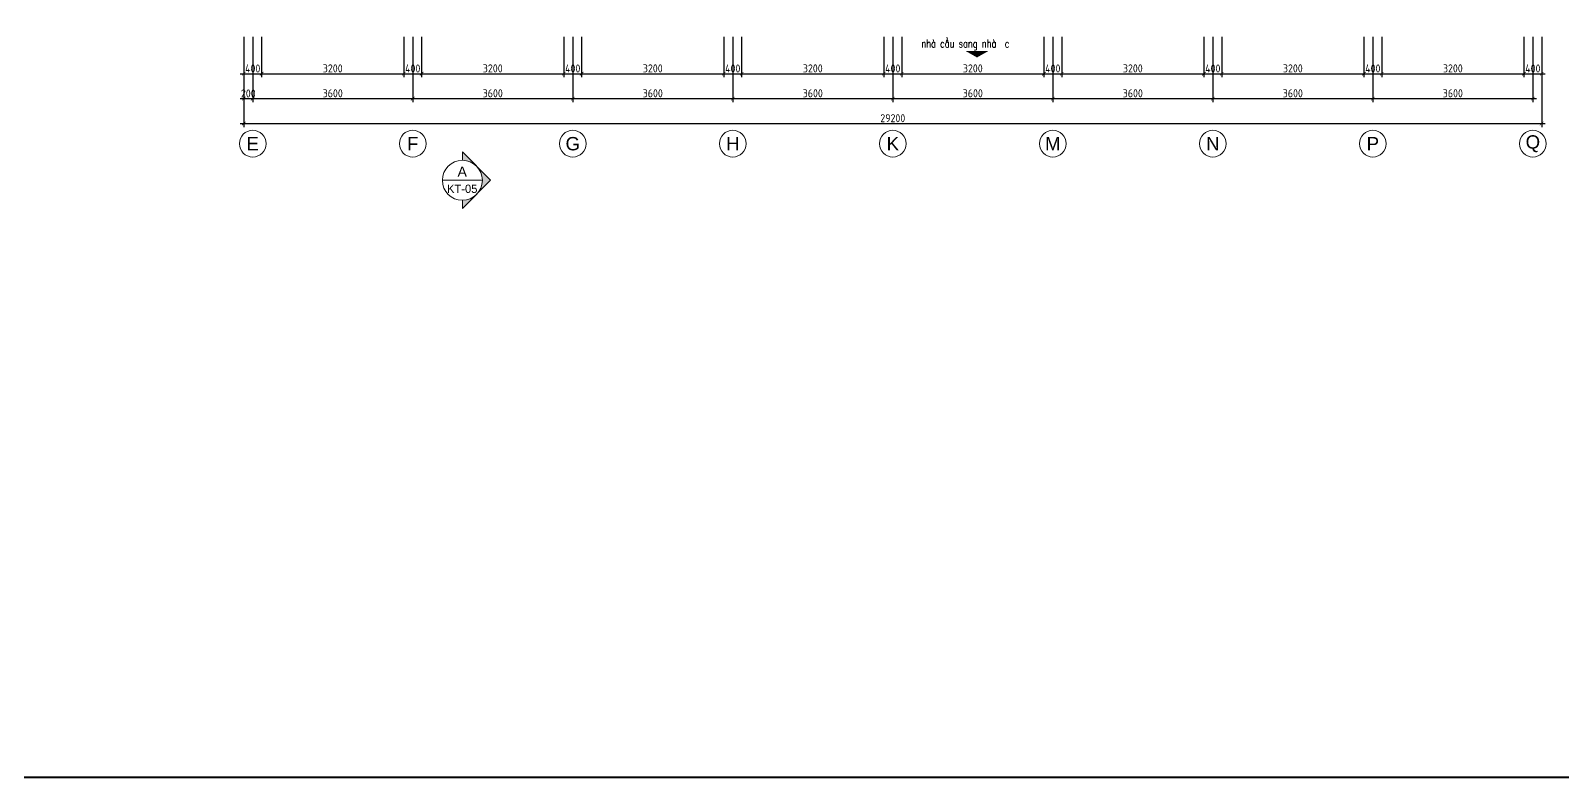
# Model space of a CAD drawing. Header units: inches. Extents: x 7154 to 95401, y -113037 to 84761.
# Drawn here: x 30758 to 65219, y 20927 to 37738 of the extents above; entities that cross this region are included whole.
import ezdxf
from ezdxf.enums import TextEntityAlignment as Align

# ---------------------------------------------------------------- set-up
doc = ezdxf.new("R2010")
doc.units = ezdxf.units.IN
doc.header["$MEASUREMENT"] = 0
doc.layers.get('DEFPOINTS').update_dxf_attribs({"color": 2})
doc.layers.add('Dim', color=144, linetype='Continuous')
doc.layers.add('TEXT', color=2, linetype='Continuous')
doc.layers.add('ZONES', color=7, linetype='Continuous', lineweight=18)
doc.styles.add('ARIALH', font='VnArialH.TTF')
doc.styles.add('AVANTH', font='VnAvantH.TTF')
doc.styles.add('ISOCP', font='isocp.shx')
doc.styles.add('VNSIMLI', font='vnsimli.shx', dxfattribs={"width": 0.75})
doc.dimstyles.new('1-100', dxfattribs={"dimtxt": 180, "dimasz": 80, "dimexe": 80, "dimexo": 0, "dimgap": 30, "dimtad": 1, "dimdec": 0, "dimzin": 0, "dimdsep": 46, "dimtxsty": 'ISOCP', "dimblk1": 'ARCHTICK', "dimblk2": 'ARCHTICK', "dimsah": 1, "dimcen": 0.09, "dimdle": 80, "dimclrd": 8, "dimclre": 8, "dimclrt": 6, "dimadec": 0, "dimazin": 0, "dimtfac": 1, "dimtdec": 0, "dimtix": 1, "dimtmove": 2, "dimatfit": 3, "dimldrblk": 'ARCHTICK', "dimfxl": 80, "dimtolj": 1, "dimtzin": 0, "dimarcsym": 0})

# ---------------------------------------------------------------- blocks, each defined once
blk = doc.blocks.new('AXIS')
at = {"layer": 'ZONES'}
blk.add_circle((0, 0), 300, dxfattribs=at)
at = {"layer": 'ZONES', "style": 'ARIALH'}
blk.add_attdef('TENTRUCDINHVI', text='', height=300, dxfattribs=at).set_placement((0, 0), align=Align.MIDDLE)
blk = doc.blocks.new('_ArchTick')
at = {"color": 0, "linetype": 'ByBlock', "const_width": 0.15}
blk.add_lwpolyline([(-0.5, -0.5), (0.5, 0.5)], dxfattribs=at)
blk = doc.blocks.new('*D138')
at = {"layer": 'DEFPOINTS', "color": 0}
for p in [(35555, 37599), (35955, 37599), (35955, 36770)]:
    blk.add_point(p, dxfattribs=at)
at = {"layer": 'Dim', "color": 8, "lineweight": -2}
for p, q in [((35555, 37599), (35555, 36690)), ((35955, 37599), (35955, 36690)), ((35475, 36770), (36035, 36770))]:
    blk.add_line(p, q, dxfattribs=at)
at = {"layer": 'Dim', "color": 8, "lineweight": -2, "xscale": 80, "yscale": 80, "zscale": 80, "rotation": 180}
blk.add_blockref('_ArchTick', (35555, 36770), dxfattribs=at)
at = {"layer": 'Dim', "color": 8, "lineweight": -2, "xscale": 80, "yscale": 80, "zscale": 80}
blk.add_blockref('_ArchTick', (35955, 36770), dxfattribs=at)
at = {"layer": 'Dim', "color": 6, "insert": (35755, 36888), "char_height": 180, "attachment_point": 5, "style": 'ISOCP'}
blk.add_mtext('\\A1;400', dxfattribs=at)
blk = doc.blocks.new('*D139')
at = {"layer": 'DEFPOINTS', "color": 0}
for p in [(35955, 37599), (39155, 37599), (39155, 36770)]:
    blk.add_point(p, dxfattribs=at)
at = {"layer": 'Dim', "color": 8, "lineweight": -2}
for p, q in [((35955, 37599), (35955, 36690)), ((39155, 37599), (39155, 36690)), ((35875, 36770), (39235, 36770))]:
    blk.add_line(p, q, dxfattribs=at)
at = {"layer": 'Dim', "color": 8, "lineweight": -2, "xscale": 80, "yscale": 80, "zscale": 80, "rotation": 180}
blk.add_blockref('_ArchTick', (35955, 36770), dxfattribs=at)
at = {"layer": 'Dim', "color": 8, "lineweight": -2, "xscale": 80, "yscale": 80, "zscale": 80}
blk.add_blockref('_ArchTick', (39155, 36770), dxfattribs=at)
at = {"layer": 'Dim', "color": 6, "insert": (37555, 36890), "char_height": 180, "attachment_point": 5, "style": 'ISOCP'}
blk.add_mtext('\\A1;3200', dxfattribs=at)
blk = doc.blocks.new('*D140')
at = {"layer": 'DEFPOINTS', "color": 0}
for p in [(39155, 37599), (39555, 37599), (39555, 36770)]:
    blk.add_point(p, dxfattribs=at)
at = {"layer": 'Dim', "color": 8, "lineweight": -2}
for p, q in [((39155, 37599), (39155, 36690)), ((39555, 37599), (39555, 36690)), ((39075, 36770), (39635, 36770))]:
    blk.add_line(p, q, dxfattribs=at)
at = {"layer": 'Dim', "color": 8, "lineweight": -2, "xscale": 80, "yscale": 80, "zscale": 80, "rotation": 180}
blk.add_blockref('_ArchTick', (39155, 36770), dxfattribs=at)
at = {"layer": 'Dim', "color": 8, "lineweight": -2, "xscale": 80, "yscale": 80, "zscale": 80}
blk.add_blockref('_ArchTick', (39555, 36770), dxfattribs=at)
at = {"layer": 'Dim', "color": 6, "insert": (39355, 36888), "char_height": 180, "attachment_point": 5, "style": 'ISOCP'}
blk.add_mtext('\\A1;400', dxfattribs=at)
blk = doc.blocks.new('*D141')
at = {"layer": 'DEFPOINTS', "color": 0}
for p in [(39555, 37599), (42755, 37599), (42755, 36770)]:
    blk.add_point(p, dxfattribs=at)
at = {"layer": 'Dim', "color": 8, "lineweight": -2}
for p, q in [((39555, 37599), (39555, 36690)), ((42755, 37599), (42755, 36690)), ((39475, 36770), (42835, 36770))]:
    blk.add_line(p, q, dxfattribs=at)
at = {"layer": 'Dim', "color": 8, "lineweight": -2, "xscale": 80, "yscale": 80, "zscale": 80, "rotation": 180}
blk.add_blockref('_ArchTick', (39555, 36770), dxfattribs=at)
at = {"layer": 'Dim', "color": 8, "lineweight": -2, "xscale": 80, "yscale": 80, "zscale": 80}
blk.add_blockref('_ArchTick', (42755, 36770), dxfattribs=at)
at = {"layer": 'Dim', "color": 6, "insert": (41155, 36890), "char_height": 180, "attachment_point": 5, "style": 'ISOCP'}
blk.add_mtext('\\A1;3200', dxfattribs=at)
blk = doc.blocks.new('*D142')
at = {"layer": 'DEFPOINTS', "color": 0}
for p in [(42755, 37599), (43155, 37599), (43155, 36770)]:
    blk.add_point(p, dxfattribs=at)
at = {"layer": 'Dim', "color": 8, "lineweight": -2}
for p, q in [((42755, 37599), (42755, 36690)), ((43155, 37599), (43155, 36690)), ((42675, 36770), (43235, 36770))]:
    blk.add_line(p, q, dxfattribs=at)
at = {"layer": 'Dim', "color": 8, "lineweight": -2, "xscale": 80, "yscale": 80, "zscale": 80, "rotation": 180}
blk.add_blockref('_ArchTick', (42755, 36770), dxfattribs=at)
at = {"layer": 'Dim', "color": 8, "lineweight": -2, "xscale": 80, "yscale": 80, "zscale": 80}
blk.add_blockref('_ArchTick', (43155, 36770), dxfattribs=at)
at = {"layer": 'Dim', "color": 6, "insert": (42955, 36888), "char_height": 180, "attachment_point": 5, "style": 'ISOCP'}
blk.add_mtext('\\A1;400', dxfattribs=at)
blk = doc.blocks.new('*D143')
at = {"layer": 'DEFPOINTS', "color": 0}
for p in [(43155, 37599), (46355, 37599), (46355, 36770)]:
    blk.add_point(p, dxfattribs=at)
at = {"layer": 'Dim', "color": 8, "lineweight": -2}
for p, q in [((43155, 37599), (43155, 36690)), ((46355, 37599), (46355, 36690)), ((43075, 36770), (46435, 36770))]:
    blk.add_line(p, q, dxfattribs=at)
at = {"layer": 'Dim', "color": 8, "lineweight": -2, "xscale": 80, "yscale": 80, "zscale": 80, "rotation": 180}
blk.add_blockref('_ArchTick', (43155, 36770), dxfattribs=at)
at = {"layer": 'Dim', "color": 8, "lineweight": -2, "xscale": 80, "yscale": 80, "zscale": 80}
blk.add_blockref('_ArchTick', (46355, 36770), dxfattribs=at)
at = {"layer": 'Dim', "color": 6, "insert": (44755, 36890), "char_height": 180, "attachment_point": 5, "style": 'ISOCP'}
blk.add_mtext('\\A1;3200', dxfattribs=at)
blk = doc.blocks.new('*D144')
at = {"layer": 'DEFPOINTS', "color": 0}
for p in [(46355, 37599), (46755, 37599), (46755, 36770)]:
    blk.add_point(p, dxfattribs=at)
at = {"layer": 'Dim', "color": 8, "lineweight": -2}
for p, q in [((46355, 37599), (46355, 36690)), ((46755, 37599), (46755, 36690)), ((46275, 36770), (46835, 36770))]:
    blk.add_line(p, q, dxfattribs=at)
at = {"layer": 'Dim', "color": 8, "lineweight": -2, "xscale": 80, "yscale": 80, "zscale": 80, "rotation": 180}
blk.add_blockref('_ArchTick', (46355, 36770), dxfattribs=at)
at = {"layer": 'Dim', "color": 8, "lineweight": -2, "xscale": 80, "yscale": 80, "zscale": 80}
blk.add_blockref('_ArchTick', (46755, 36770), dxfattribs=at)
at = {"layer": 'Dim', "color": 6, "insert": (46555, 36888), "char_height": 180, "attachment_point": 5, "style": 'ISOCP'}
blk.add_mtext('\\A1;400', dxfattribs=at)
blk = doc.blocks.new('*D145')
at = {"layer": 'DEFPOINTS', "color": 0}
for p in [(46755, 37599), (49955, 37599), (49955, 36770)]:
    blk.add_point(p, dxfattribs=at)
at = {"layer": 'Dim', "color": 8, "lineweight": -2}
for p, q in [((46755, 37599), (46755, 36690)), ((49955, 37599), (49955, 36690)), ((46675, 36770), (50035, 36770))]:
    blk.add_line(p, q, dxfattribs=at)
at = {"layer": 'Dim', "color": 8, "lineweight": -2, "xscale": 80, "yscale": 80, "zscale": 80, "rotation": 180}
blk.add_blockref('_ArchTick', (46755, 36770), dxfattribs=at)
at = {"layer": 'Dim', "color": 8, "lineweight": -2, "xscale": 80, "yscale": 80, "zscale": 80}
blk.add_blockref('_ArchTick', (49955, 36770), dxfattribs=at)
at = {"layer": 'Dim', "color": 6, "insert": (48355, 36890), "char_height": 180, "attachment_point": 5, "style": 'ISOCP'}
blk.add_mtext('\\A1;3200', dxfattribs=at)
blk = doc.blocks.new('*D146')
at = {"layer": 'DEFPOINTS', "color": 0}
for p in [(49955, 37599), (50355, 37599), (50355, 36770)]:
    blk.add_point(p, dxfattribs=at)
at = {"layer": 'Dim', "color": 8, "lineweight": -2}
for p, q in [((49955, 37599), (49955, 36690)), ((50355, 37599), (50355, 36690)), ((49875, 36770), (50435, 36770))]:
    blk.add_line(p, q, dxfattribs=at)
at = {"layer": 'Dim', "color": 8, "lineweight": -2, "xscale": 80, "yscale": 80, "zscale": 80, "rotation": 180}
blk.add_blockref('_ArchTick', (49955, 36770), dxfattribs=at)
at = {"layer": 'Dim', "color": 8, "lineweight": -2, "xscale": 80, "yscale": 80, "zscale": 80}
blk.add_blockref('_ArchTick', (50355, 36770), dxfattribs=at)
at = {"layer": 'Dim', "color": 6, "insert": (50155, 36888), "char_height": 180, "attachment_point": 5, "style": 'ISOCP'}
blk.add_mtext('\\A1;400', dxfattribs=at)
blk = doc.blocks.new('*D147')
at = {"layer": 'DEFPOINTS', "color": 0}
for p in [(50355, 37599), (53555, 37599), (53555, 36770)]:
    blk.add_point(p, dxfattribs=at)
at = {"layer": 'Dim', "color": 8, "lineweight": -2}
for p, q in [((50355, 37599), (50355, 36690)), ((53555, 37599), (53555, 36690)), ((50275, 36770), (53635, 36770))]:
    blk.add_line(p, q, dxfattribs=at)
at = {"layer": 'Dim', "color": 8, "lineweight": -2, "xscale": 80, "yscale": 80, "zscale": 80, "rotation": 180}
blk.add_blockref('_ArchTick', (50355, 36770), dxfattribs=at)
at = {"layer": 'Dim', "color": 8, "lineweight": -2, "xscale": 80, "yscale": 80, "zscale": 80}
blk.add_blockref('_ArchTick', (53555, 36770), dxfattribs=at)
at = {"layer": 'Dim', "color": 6, "insert": (51955, 36890), "char_height": 180, "attachment_point": 5, "style": 'ISOCP'}
blk.add_mtext('\\A1;3200', dxfattribs=at)
blk = doc.blocks.new('*D148')
at = {"layer": 'DEFPOINTS', "color": 0}
for p in [(53555, 37599), (53955, 37599), (53955, 36770)]:
    blk.add_point(p, dxfattribs=at)
at = {"layer": 'Dim', "color": 8, "lineweight": -2}
for p, q in [((53555, 37599), (53555, 36690)), ((53955, 37599), (53955, 36690)), ((53475, 36770), (54035, 36770))]:
    blk.add_line(p, q, dxfattribs=at)
at = {"layer": 'Dim', "color": 8, "lineweight": -2, "xscale": 80, "yscale": 80, "zscale": 80, "rotation": 180}
blk.add_blockref('_ArchTick', (53555, 36770), dxfattribs=at)
at = {"layer": 'Dim', "color": 8, "lineweight": -2, "xscale": 80, "yscale": 80, "zscale": 80}
blk.add_blockref('_ArchTick', (53955, 36770), dxfattribs=at)
at = {"layer": 'Dim', "color": 6, "insert": (53755, 36888), "char_height": 180, "attachment_point": 5, "style": 'ISOCP'}
blk.add_mtext('\\A1;400', dxfattribs=at)
blk = doc.blocks.new('*D149')
at = {"layer": 'DEFPOINTS', "color": 0}
for p in [(53955, 37599), (57155, 37599), (57155, 36770)]:
    blk.add_point(p, dxfattribs=at)
at = {"layer": 'Dim', "color": 8, "lineweight": -2}
for p, q in [((53955, 37599), (53955, 36690)), ((57155, 37599), (57155, 36690)), ((53875, 36770), (57235, 36770))]:
    blk.add_line(p, q, dxfattribs=at)
at = {"layer": 'Dim', "color": 8, "lineweight": -2, "xscale": 80, "yscale": 80, "zscale": 80, "rotation": 180}
blk.add_blockref('_ArchTick', (53955, 36770), dxfattribs=at)
at = {"layer": 'Dim', "color": 8, "lineweight": -2, "xscale": 80, "yscale": 80, "zscale": 80}
blk.add_blockref('_ArchTick', (57155, 36770), dxfattribs=at)
at = {"layer": 'Dim', "color": 6, "insert": (55555, 36890), "char_height": 180, "attachment_point": 5, "style": 'ISOCP'}
blk.add_mtext('\\A1;3200', dxfattribs=at)
blk = doc.blocks.new('*D150')
at = {"layer": 'DEFPOINTS', "color": 0}
for p in [(57155, 37599), (57555, 37599), (57555, 36770)]:
    blk.add_point(p, dxfattribs=at)
at = {"layer": 'Dim', "color": 8, "lineweight": -2}
for p, q in [((57155, 37599), (57155, 36690)), ((57555, 37599), (57555, 36690)), ((57075, 36770), (57635, 36770))]:
    blk.add_line(p, q, dxfattribs=at)
at = {"layer": 'Dim', "color": 8, "lineweight": -2, "xscale": 80, "yscale": 80, "zscale": 80, "rotation": 180}
blk.add_blockref('_ArchTick', (57155, 36770), dxfattribs=at)
at = {"layer": 'Dim', "color": 8, "lineweight": -2, "xscale": 80, "yscale": 80, "zscale": 80}
blk.add_blockref('_ArchTick', (57555, 36770), dxfattribs=at)
at = {"layer": 'Dim', "color": 6, "insert": (57355, 36888), "char_height": 180, "attachment_point": 5, "style": 'ISOCP'}
blk.add_mtext('\\A1;400', dxfattribs=at)
blk = doc.blocks.new('*D151')
at = {"layer": 'DEFPOINTS', "color": 0}
for p in [(57555, 37599), (60755, 37599), (60755, 36770)]:
    blk.add_point(p, dxfattribs=at)
at = {"layer": 'Dim', "color": 8, "lineweight": -2}
for p, q in [((57555, 37599), (57555, 36690)), ((60755, 37599), (60755, 36690)), ((57475, 36770), (60835, 36770))]:
    blk.add_line(p, q, dxfattribs=at)
at = {"layer": 'Dim', "color": 8, "lineweight": -2, "xscale": 80, "yscale": 80, "zscale": 80, "rotation": 180}
blk.add_blockref('_ArchTick', (57555, 36770), dxfattribs=at)
at = {"layer": 'Dim', "color": 8, "lineweight": -2, "xscale": 80, "yscale": 80, "zscale": 80}
blk.add_blockref('_ArchTick', (60755, 36770), dxfattribs=at)
at = {"layer": 'Dim', "color": 6, "insert": (59155, 36890), "char_height": 180, "attachment_point": 5, "style": 'ISOCP'}
blk.add_mtext('\\A1;3200', dxfattribs=at)
blk = doc.blocks.new('*D152')
at = {"layer": 'DEFPOINTS', "color": 0}
for p in [(60755, 37599), (61155, 37599), (61155, 36770)]:
    blk.add_point(p, dxfattribs=at)
at = {"layer": 'Dim', "color": 8, "lineweight": -2}
for p, q in [((60755, 37599), (60755, 36690)), ((61155, 37599), (61155, 36690)), ((60675, 36770), (61235, 36770))]:
    blk.add_line(p, q, dxfattribs=at)
at = {"layer": 'Dim', "color": 8, "lineweight": -2, "xscale": 80, "yscale": 80, "zscale": 80, "rotation": 180}
blk.add_blockref('_ArchTick', (60755, 36770), dxfattribs=at)
at = {"layer": 'Dim', "color": 8, "lineweight": -2, "xscale": 80, "yscale": 80, "zscale": 80}
blk.add_blockref('_ArchTick', (61155, 36770), dxfattribs=at)
at = {"layer": 'Dim', "color": 6, "insert": (60955, 36888), "char_height": 180, "attachment_point": 5, "style": 'ISOCP'}
blk.add_mtext('\\A1;400', dxfattribs=at)
blk = doc.blocks.new('*D153')
at = {"layer": 'DEFPOINTS', "color": 0}
for p in [(61155, 37599), (64355, 37599), (64355, 36770)]:
    blk.add_point(p, dxfattribs=at)
at = {"layer": 'Dim', "color": 8, "lineweight": -2}
for p, q in [((61155, 37599), (61155, 36690)), ((64355, 37599), (64355, 36690)), ((61075, 36770), (64435, 36770))]:
    blk.add_line(p, q, dxfattribs=at)
at = {"layer": 'Dim', "color": 8, "lineweight": -2, "xscale": 80, "yscale": 80, "zscale": 80, "rotation": 180}
blk.add_blockref('_ArchTick', (61155, 36770), dxfattribs=at)
at = {"layer": 'Dim', "color": 8, "lineweight": -2, "xscale": 80, "yscale": 80, "zscale": 80}
blk.add_blockref('_ArchTick', (64355, 36770), dxfattribs=at)
at = {"layer": 'Dim', "color": 6, "insert": (62755, 36890), "char_height": 180, "attachment_point": 5, "style": 'ISOCP'}
blk.add_mtext('\\A1;3200', dxfattribs=at)
blk = doc.blocks.new('*D154')
at = {"layer": 'DEFPOINTS', "color": 0}
for p in [(64355, 37599), (64755, 37599), (64755, 36770)]:
    blk.add_point(p, dxfattribs=at)
at = {"layer": 'Dim', "color": 8, "lineweight": -2}
for p, q in [((64355, 37599), (64355, 36690)), ((64755, 37599), (64755, 36690)), ((64275, 36770), (64835, 36770))]:
    blk.add_line(p, q, dxfattribs=at)
at = {"layer": 'Dim', "color": 8, "lineweight": -2, "xscale": 80, "yscale": 80, "zscale": 80, "rotation": 180}
blk.add_blockref('_ArchTick', (64355, 36770), dxfattribs=at)
at = {"layer": 'Dim', "color": 8, "lineweight": -2, "xscale": 80, "yscale": 80, "zscale": 80}
blk.add_blockref('_ArchTick', (64755, 36770), dxfattribs=at)
at = {"layer": 'Dim', "color": 6, "insert": (64555, 36888), "char_height": 180, "attachment_point": 5, "style": 'ISOCP'}
blk.add_mtext('\\A1;400', dxfattribs=at)
blk = doc.blocks.new('*D155')
at = {"layer": 'DEFPOINTS', "color": 0}
for p in [(35555, 37599), (35755, 37599), (35755, 36210)]:
    blk.add_point(p, dxfattribs=at)
at = {"layer": 'Dim', "color": 8, "lineweight": -2}
for p, q in [((35555, 37599), (35555, 36130)), ((35755, 37599), (35755, 36130)), ((35475, 36210), (35835, 36210))]:
    blk.add_line(p, q, dxfattribs=at)
at = {"layer": 'Dim', "color": 8, "lineweight": -2, "xscale": 80, "yscale": 80, "zscale": 80, "rotation": 180}
blk.add_blockref('_ArchTick', (35555, 36210), dxfattribs=at)
at = {"layer": 'Dim', "color": 8, "lineweight": -2, "xscale": 80, "yscale": 80, "zscale": 80}
blk.add_blockref('_ArchTick', (35755, 36210), dxfattribs=at)
at = {"layer": 'Dim', "color": 6, "insert": (35655, 36326), "char_height": 180, "attachment_point": 5, "style": 'ISOCP'}
blk.add_mtext('\\A1;200', dxfattribs=at)
blk = doc.blocks.new('*D156')
at = {"layer": 'DEFPOINTS', "color": 0}
for p in [(35755, 37599), (39355, 37599), (39355, 36210)]:
    blk.add_point(p, dxfattribs=at)
at = {"layer": 'Dim', "color": 8, "lineweight": -2}
for p, q in [((35755, 37599), (35755, 36130)), ((39355, 37599), (39355, 36130)), ((35675, 36210), (39435, 36210))]:
    blk.add_line(p, q, dxfattribs=at)
at = {"layer": 'Dim', "color": 8, "lineweight": -2, "xscale": 80, "yscale": 80, "zscale": 80, "rotation": 180}
blk.add_blockref('_ArchTick', (35755, 36210), dxfattribs=at)
at = {"layer": 'Dim', "color": 8, "lineweight": -2, "xscale": 80, "yscale": 80, "zscale": 80}
blk.add_blockref('_ArchTick', (39355, 36210), dxfattribs=at)
at = {"layer": 'Dim', "color": 6, "insert": (37555, 36330), "char_height": 180, "attachment_point": 5, "style": 'ISOCP'}
blk.add_mtext('\\A1;3600', dxfattribs=at)
blk = doc.blocks.new('*D157')
at = {"layer": 'DEFPOINTS', "color": 0}
for p in [(39355, 37599), (42955, 37599), (42955, 36210)]:
    blk.add_point(p, dxfattribs=at)
at = {"layer": 'Dim', "color": 8, "lineweight": -2}
for p, q in [((39355, 37599), (39355, 36130)), ((42955, 37599), (42955, 36130)), ((39275, 36210), (43035, 36210))]:
    blk.add_line(p, q, dxfattribs=at)
at = {"layer": 'Dim', "color": 8, "lineweight": -2, "xscale": 80, "yscale": 80, "zscale": 80, "rotation": 180}
blk.add_blockref('_ArchTick', (39355, 36210), dxfattribs=at)
at = {"layer": 'Dim', "color": 8, "lineweight": -2, "xscale": 80, "yscale": 80, "zscale": 80}
blk.add_blockref('_ArchTick', (42955, 36210), dxfattribs=at)
at = {"layer": 'Dim', "color": 6, "insert": (41155, 36330), "char_height": 180, "attachment_point": 5, "style": 'ISOCP'}
blk.add_mtext('\\A1;3600', dxfattribs=at)
blk = doc.blocks.new('*D158')
at = {"layer": 'DEFPOINTS', "color": 0}
for p in [(42955, 37599), (46555, 37599), (46555, 36210)]:
    blk.add_point(p, dxfattribs=at)
at = {"layer": 'Dim', "color": 8, "lineweight": -2}
for p, q in [((42955, 37599), (42955, 36130)), ((46555, 37599), (46555, 36130)), ((42875, 36210), (46635, 36210))]:
    blk.add_line(p, q, dxfattribs=at)
at = {"layer": 'Dim', "color": 8, "lineweight": -2, "xscale": 80, "yscale": 80, "zscale": 80, "rotation": 180}
blk.add_blockref('_ArchTick', (42955, 36210), dxfattribs=at)
at = {"layer": 'Dim', "color": 8, "lineweight": -2, "xscale": 80, "yscale": 80, "zscale": 80}
blk.add_blockref('_ArchTick', (46555, 36210), dxfattribs=at)
at = {"layer": 'Dim', "color": 6, "insert": (44755, 36330), "char_height": 180, "attachment_point": 5, "style": 'ISOCP'}
blk.add_mtext('\\A1;3600', dxfattribs=at)
blk = doc.blocks.new('*D159')
at = {"layer": 'DEFPOINTS', "color": 0}
for p in [(46555, 37599), (50155, 37599), (50155, 36210)]:
    blk.add_point(p, dxfattribs=at)
at = {"layer": 'Dim', "color": 8, "lineweight": -2}
for p, q in [((46555, 37599), (46555, 36130)), ((50155, 37599), (50155, 36130)), ((46475, 36210), (50235, 36210))]:
    blk.add_line(p, q, dxfattribs=at)
at = {"layer": 'Dim', "color": 8, "lineweight": -2, "xscale": 80, "yscale": 80, "zscale": 80, "rotation": 180}
blk.add_blockref('_ArchTick', (46555, 36210), dxfattribs=at)
at = {"layer": 'Dim', "color": 8, "lineweight": -2, "xscale": 80, "yscale": 80, "zscale": 80}
blk.add_blockref('_ArchTick', (50155, 36210), dxfattribs=at)
at = {"layer": 'Dim', "color": 6, "insert": (48355, 36330), "char_height": 180, "attachment_point": 5, "style": 'ISOCP'}
blk.add_mtext('\\A1;3600', dxfattribs=at)
blk = doc.blocks.new('*D160')
at = {"layer": 'DEFPOINTS', "color": 0}
for p in [(50155, 37599), (53755, 37599), (53755, 36210)]:
    blk.add_point(p, dxfattribs=at)
at = {"layer": 'Dim', "color": 8, "lineweight": -2}
for p, q in [((50155, 37599), (50155, 36130)), ((53755, 37599), (53755, 36130)), ((50075, 36210), (53835, 36210))]:
    blk.add_line(p, q, dxfattribs=at)
at = {"layer": 'Dim', "color": 8, "lineweight": -2, "xscale": 80, "yscale": 80, "zscale": 80, "rotation": 180}
blk.add_blockref('_ArchTick', (50155, 36210), dxfattribs=at)
at = {"layer": 'Dim', "color": 8, "lineweight": -2, "xscale": 80, "yscale": 80, "zscale": 80}
blk.add_blockref('_ArchTick', (53755, 36210), dxfattribs=at)
at = {"layer": 'Dim', "color": 6, "insert": (51955, 36330), "char_height": 180, "attachment_point": 5, "style": 'ISOCP'}
blk.add_mtext('\\A1;3600', dxfattribs=at)
blk = doc.blocks.new('*D161')
at = {"layer": 'DEFPOINTS', "color": 0}
for p in [(53755, 37599), (57355, 37599), (57355, 36210)]:
    blk.add_point(p, dxfattribs=at)
at = {"layer": 'Dim', "color": 8, "lineweight": -2}
for p, q in [((53755, 37599), (53755, 36130)), ((57355, 37599), (57355, 36130)), ((53675, 36210), (57435, 36210))]:
    blk.add_line(p, q, dxfattribs=at)
at = {"layer": 'Dim', "color": 8, "lineweight": -2, "xscale": 80, "yscale": 80, "zscale": 80, "rotation": 180}
blk.add_blockref('_ArchTick', (53755, 36210), dxfattribs=at)
at = {"layer": 'Dim', "color": 8, "lineweight": -2, "xscale": 80, "yscale": 80, "zscale": 80}
blk.add_blockref('_ArchTick', (57355, 36210), dxfattribs=at)
at = {"layer": 'Dim', "color": 6, "insert": (55555, 36330), "char_height": 180, "attachment_point": 5, "style": 'ISOCP'}
blk.add_mtext('\\A1;3600', dxfattribs=at)
blk = doc.blocks.new('*D162')
at = {"layer": 'DEFPOINTS', "color": 0}
for p in [(57355, 37599), (60955, 37599), (60955, 36210)]:
    blk.add_point(p, dxfattribs=at)
at = {"layer": 'Dim', "color": 8, "lineweight": -2}
for p, q in [((57355, 37599), (57355, 36130)), ((60955, 37599), (60955, 36130)), ((57275, 36210), (61035, 36210))]:
    blk.add_line(p, q, dxfattribs=at)
at = {"layer": 'Dim', "color": 8, "lineweight": -2, "xscale": 80, "yscale": 80, "zscale": 80, "rotation": 180}
blk.add_blockref('_ArchTick', (57355, 36210), dxfattribs=at)
at = {"layer": 'Dim', "color": 8, "lineweight": -2, "xscale": 80, "yscale": 80, "zscale": 80}
blk.add_blockref('_ArchTick', (60955, 36210), dxfattribs=at)
at = {"layer": 'Dim', "color": 6, "insert": (59155, 36330), "char_height": 180, "attachment_point": 5, "style": 'ISOCP'}
blk.add_mtext('\\A1;3600', dxfattribs=at)
blk = doc.blocks.new('*D163')
at = {"layer": 'DEFPOINTS', "color": 0}
for p in [(60955, 37599), (64555, 37599), (64555, 36210)]:
    blk.add_point(p, dxfattribs=at)
at = {"layer": 'Dim', "color": 8, "lineweight": -2}
for p, q in [((60955, 37599), (60955, 36130)), ((64555, 37599), (64555, 36130)), ((60875, 36210), (64635, 36210))]:
    blk.add_line(p, q, dxfattribs=at)
at = {"layer": 'Dim', "color": 8, "lineweight": -2, "xscale": 80, "yscale": 80, "zscale": 80, "rotation": 180}
blk.add_blockref('_ArchTick', (60955, 36210), dxfattribs=at)
at = {"layer": 'Dim', "color": 8, "lineweight": -2, "xscale": 80, "yscale": 80, "zscale": 80}
blk.add_blockref('_ArchTick', (64555, 36210), dxfattribs=at)
at = {"layer": 'Dim', "color": 6, "insert": (62755, 36330), "char_height": 180, "attachment_point": 5, "style": 'ISOCP'}
blk.add_mtext('\\A1;3600', dxfattribs=at)
blk = doc.blocks.new('*D194')
at = {"layer": 'DEFPOINTS', "color": 0}
for p in [(35555, 37599), (64755, 37599), (64755, 35650)]:
    blk.add_point(p, dxfattribs=at)
at = {"layer": 'Dim', "color": 8, "lineweight": -2}
for p, q in [((35555, 37599), (35555, 35570)), ((64755, 37599), (64755, 35570)), ((35475, 35650), (64835, 35650))]:
    blk.add_line(p, q, dxfattribs=at)
at = {"layer": 'Dim', "color": 8, "lineweight": -2, "xscale": 80, "yscale": 80, "zscale": 80, "rotation": 180}
blk.add_blockref('_ArchTick', (35555, 35650), dxfattribs=at)
at = {"layer": 'Dim', "color": 8, "lineweight": -2, "xscale": 80, "yscale": 80, "zscale": 80}
blk.add_blockref('_ArchTick', (64755, 35650), dxfattribs=at)
at = {"layer": 'Dim', "color": 6, "insert": (50155, 35770), "char_height": 180, "attachment_point": 5, "style": 'ISOCP'}
blk.add_mtext('\\A1;29200', dxfattribs=at)
blk = doc.blocks.new('SEC3')
h = blk.add_hatch(color=256)
h.paths.add_polyline_path([(0, 600), (0, 849), (-424, 424, -0.198912)])
h.paths.add_polyline_path([(-424, 424), (-849, 0), (-424, -424, -0.198912), (-600, 0, -0.198912)])
h.paths.add_polyline_path([(-424, -424), (0, -849), (0, -600, -0.198912)])
blk.add_lwpolyline([(0, -600), (0, -849), (-849, 0), (0, 849), (0, 600)])
at = {"layer": 'ZONES'}
blk.add_line((600, 0), (-600, 0), dxfattribs=at)
blk.add_circle((0, 0), 600, dxfattribs=at)
for tag, height, style, p in [('TENMATCAT', 300, 'ARIALH', (4, 262)), ('KT', 250, 'AVANTH', (4, -254))]:
    blk.add_attdef(tag, text='', height=height, dxfattribs=dict(at, style=style)).set_placement(p, align=Align.MIDDLE)

msp = doc.modelspace()

# ---------------------------------------------------------------- linework, layer by layer
at = {"const_width": 46.7}
msp.add_lwpolyline([(21420.5, 20950.7), (84072.5, 20950.7), (84072.5, 66055.4), (21420.5, 66055.4)], close=True, dxfattribs=at)
at = {"layer": 'TEXT'}
msp.add_lwpolyline([(52049.7, 37135.4, 0, 500, 0), (52049.7, 37277.1, 500, 500, 0)], format="xyseb", dxfattribs=at)

# ---------------------------------------------------------------- block references
at = {"layer": 'ZONES'}
for p, values in [((35755.2, 35197.1), {'TENTRUCDINHVI': 'e'}), ((39355.2, 35197.1), {'TENTRUCDINHVI': 'f'}), ((42955.2, 35197.1), {'TENTRUCDINHVI': 'g'}), ((46555.2, 35197.1), {'TENTRUCDINHVI': 'h'}), ((50155.2, 35197.1), {'TENTRUCDINHVI': 'k'}), ((53755.2, 35197.1), {'TENTRUCDINHVI': 'm'}), ((57355.2, 35197.1), {'TENTRUCDINHVI': 'n'}), ((60955.2, 35197.1), {'TENTRUCDINHVI': 'p'}), ((64555.2, 35197.1), {'TENTRUCDINHVI': 'q'})]:
    msp.add_blockref('AXIS', p, dxfattribs=at).add_auto_attribs(values)
ref = msp.add_blockref('SEC3', (40471, 34373.4), dxfattribs=dict(at, xscale=-0.75, yscale=0.75, zscale=0.75))
ref.add_attrib('TENMATCAT', 'a', dxfattribs={"height": 225, "style": 'ARIALH'}).set_placement((40468.2, 34569.6), align=Align.MIDDLE)
ref.add_attrib('KT', 'kt-05', dxfattribs={"height": 187.5, "style": 'AVANTH'}).set_placement((40468.2, 34183), align=Align.MIDDLE)

# ---------------------------------------------------------------- texts
at = {"layer": 'TEXT', "color": 7, "style": 'VNSIMLI', "width": 0.75}
msp.add_text('nhµ cÇu sang nhµ  c ', height=180, dxfattribs=at).set_placement((50797.8, 37358))

# ---------------------------------------------------------------- dimensions: what is measured, and where the dimension line sits
at = {"layer": 'Dim'}
for base, p1, p2, picture, middle in [((35755.2, 36210.2), (35555.2, 37599.5), (35755.2, 37599.5), '*D155', (35655.2, 36326.1)), ((35955.2, 36770.1), (35555.2, 37599.5), (35955.2, 37599.5), '*D138', (35755.2, 36887.8)), ((39555.2, 36770.1), (39155.2, 37599.5), (39555.2, 37599.5), '*D140', (39355.2, 36887.8)), ((43155.2, 36770.1), (42755.2, 37599.5), (43155.2, 37599.5), '*D142', (42955.2, 36887.8)), ((46755.2, 36770.1), (46355.2, 37599.5), (46755.2, 37599.5), '*D144', (46555.2, 36887.8)), ((50355.2, 36770.1), (49955.2, 37599.5), (50355.2, 37599.5), '*D146', (50155.2, 36887.8)), ((53955.2, 36770.1), (53555.2, 37599.5), (53955.2, 37599.5), '*D148', (53755.2, 36887.8)), ((57555.2, 36770.1), (57155.2, 37599.5), (57555.2, 37599.5), '*D150', (57355.2, 36887.8)), ((61155.2, 36770.1), (60755.2, 37599.5), (61155.2, 37599.5), '*D152', (60955.2, 36887.8)), ((64755.2, 36770.1), (64355.2, 37599.5), (64755.2, 37599.5), '*D154', (64555.2, 36887.8))]:
    dim = msp.add_linear_dim(base=base, p1=p1, p2=p2, dimstyle='1-100', dxfattribs=at)
    dim.commit()
    dim.dimension.update_dxf_attribs({"geometry": picture, "text_midpoint": middle, "dimtype": 160})
for base, p1, p2, picture, middle in [((64755.2, 35650.3), (35555.2, 37599.5), (64755.2, 37599.5), '*D194', (50155.2, 35770.3)), ((39355.2, 36210.2), (35755.2, 37599.5), (39355.2, 37599.5), '*D156', (37555.2, 36330.2)), ((39155.2, 36770.1), (35955.2, 37599.5), (39155.2, 37599.5), '*D139', (37555.2, 36890.1)), ((42955.2, 36210.2), (39355.2, 37599.5), (42955.2, 37599.5), '*D157', (41155.2, 36330.2)), ((42755.2, 36770.1), (39555.2, 37599.5), (42755.2, 37599.5), '*D141', (41155.2, 36890.1)), ((46555.2, 36210.2), (42955.2, 37599.5), (46555.2, 37599.5), '*D158', (44755.2, 36330.2)), ((46355.2, 36770.1), (43155.2, 37599.5), (46355.2, 37599.5), '*D143', (44755.2, 36890.1)), ((50155.2, 36210.2), (46555.2, 37599.5), (50155.2, 37599.5), '*D159', (48355.2, 36330.2)), ((49955.2, 36770.1), (46755.2, 37599.5), (49955.2, 37599.5), '*D145', (48355.2, 36890.1)), ((53755.2, 36210.2), (50155.2, 37599.5), (53755.2, 37599.5), '*D160', (51955.2, 36330.2)), ((53555.2, 36770.1), (50355.2, 37599.5), (53555.2, 37599.5), '*D147', (51955.2, 36890.1)), ((57355.2, 36210.2), (53755.2, 37599.5), (57355.2, 37599.5), '*D161', (55555.2, 36330.2)), ((57155.2, 36770.1), (53955.2, 37599.5), (57155.2, 37599.5), '*D149', (55555.2, 36890.1)), ((60955.2, 36210.2), (57355.2, 37599.5), (60955.2, 37599.5), '*D162', (59155.2, 36330.2)), ((60755.2, 36770.1), (57555.2, 37599.5), (60755.2, 37599.5), '*D151', (59155.2, 36890.1)), ((64555.2, 36210.2), (60955.2, 37599.5), (64555.2, 37599.5), '*D163', (62755.2, 36330.2)), ((64355.2, 36770.1), (61155.2, 37599.5), (64355.2, 37599.5), '*D153', (62755.2, 36890.1))]:
    dim = msp.add_linear_dim(base=base, p1=p1, p2=p2, dimstyle='1-100', dxfattribs=at)
    dim.commit()
    dim.dimension.update_dxf_attribs({"geometry": picture, "text_midpoint": middle})

doc.saveas('drawing.dxf')
